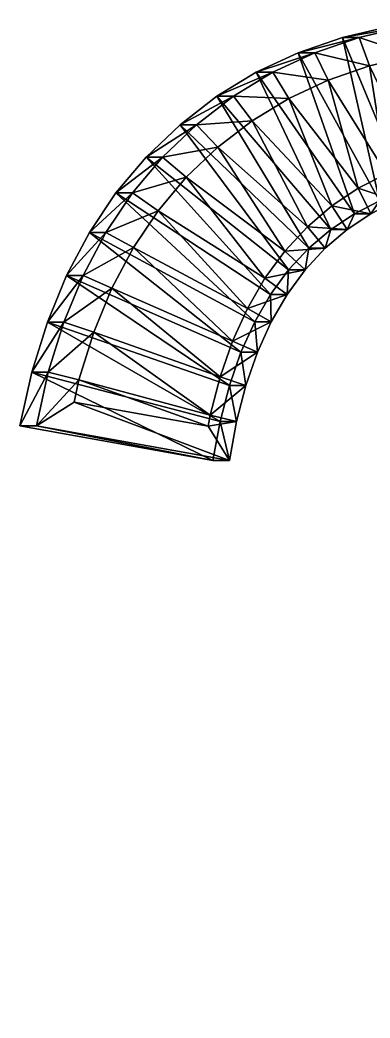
# Model space of a CAD drawing. Header units: metres. Extents: x -136 to 55, y -57 to 41.
# Drawn here: x -99.72 to -96.61, y -51.67 to -42.81 of the extents above; entities that cross this region are included whole.
import ezdxf

# ---------------------------------------------------------------- set-up
doc = ezdxf.new("R2010")
doc.units = ezdxf.units.M
doc.layers.get('0').update_dxf_attribs({"true_color": 0x57e057})

msp = doc.modelspace()

# ---------------------------------------------------------------- meshes
at = {"color": 74, "true_color": 0x58b11a}
mesh = msp.add_polyface(dxfattribs=at)
corners = [(-95.9987, -42.8116, 0.063), (-96.4375, -42.8697, 0.1052), (-95.8522, -42.8116, 1.5844), (-96.291, -42.8697, 1.6266), (-96.8542, -42.9665, 0.1453), (-96.7077, -42.9665, 1.6668), (-97.2489, -43.1021, 0.1833), (-96.7493, -44.5318, 0.1352), (-96.5261, -44.4165, 0.1137), (-96.6028, -44.5318, 1.6567), (-96.3796, -44.4165, 1.6352), (-96.2894, -44.3268, 0.091), (-96.1429, -44.3268, 1.6124), (-96.0391, -44.2627, 0.0669), (-95.8926, -44.2627, 1.5883), (-95.8522, -42.8116, 1.5844), (-96.291, -42.8697, 1.6266), (-96.7077, -42.9665, 1.6668), (-97.1024, -43.1021, 1.7048), (-97.1024, -43.1021, 1.7048), (-96.6028, -44.5318, 1.6567), (-96.3796, -44.4165, 1.6352), (-96.1429, -44.3268, 1.6124), (-95.8926, -44.2627, 1.5883), (-95.8087, -43.0729, 1.7996), (-96.2235, -43.1278, 1.8395), (-96.615, -43.2188, 1.8772), (-96.984, -43.3455, 1.9127), (-96.7145, -44.3056, 1.8868), (-96.9488, -44.4631, 1.9093), (-96.4647, -44.1766, 1.8627), (-96.2004, -44.0765, 1.8373), (-95.9228, -44.0054, 1.8105)]
mesh.append_faces([[corners[k] for k in face] for face in [(4, 8, 6), (1, 11, 4), (0, 13, 1)]], dxfattribs={"vtx0": -1, "vtx1": -1, "color": 74})
mesh.append_faces([[corners[k] for k in face] for face in [(27, 28, 30), (26, 30, 31), (25, 31, 32), (6, 8, 7), (4, 11, 8), (1, 13, 11)]], dxfattribs={"vtx0": -1, "vtx2": -1, "color": 74})
mesh.append_faces([[corners[k] for k in face] for face in [(0, 1, 2), (1, 4, 3), (4, 6, 5), (7, 8, 9), (8, 11, 10), (11, 13, 12), (2, 3, 15), (3, 5, 16), (5, 18, 17), (9, 10, 20), (10, 12, 21), (12, 14, 22), (15, 16, 24), (16, 17, 25), (17, 19, 26), (20, 21, 28), (21, 22, 30), (22, 23, 31)]], dxfattribs={"vtx1": -1, "color": 74})
mesh.append_faces([[corners[k] for k in face] for face in [(26, 27, 30), (25, 26, 31), (24, 25, 32)]], dxfattribs={"vtx1": -1, "vtx2": -1, "color": 74})
mesh.append_faces([[corners[k] for k in face] for face in [(1, 3, 2), (4, 5, 3), (8, 10, 9), (11, 12, 10), (13, 14, 12), (3, 16, 15), (5, 17, 16), (18, 19, 17), (10, 21, 20), (12, 22, 21), (14, 23, 22), (16, 25, 24), (17, 26, 25), (19, 27, 26), (20, 28, 29), (21, 30, 28), (22, 31, 30), (23, 32, 31)]], dxfattribs={"vtx2": -1, "color": 74})
mesh = msp.add_polyface(dxfattribs=at)
corners = [(-97.2489, -43.1021, 0.1833), (-97.1024, -43.1021, 1.7048), (-96.7077, -42.9665, 1.6668), (-97.6215, -43.2765, 0.2192), (-97.475, -43.2765, 1.7406), (-97.972, -43.4895, 0.253), (-97.8255, -43.4895, 1.7744), (-98.3004, -43.7413, 0.2846), (-98.1539, -43.7413, 1.806), (-98.6015, -44.0284, 0.3136), (-98.455, -44.0284, 1.835), (-98.8701, -44.3472, 0.3394), (-98.7236, -44.3472, 1.8609), (-99.1061, -44.6977, 0.3622), (-97.1024, -43.1021, 1.7048), (-97.475, -43.2765, 1.7406), (-97.8255, -43.4895, 1.7744), (-98.1539, -43.7413, 1.806), (-98.455, -44.0284, 1.835), (-98.7236, -44.3472, 1.8609), (-98.9596, -44.6977, 1.8836), (-96.984, -43.3455, 1.9127), (-97.3311, -43.508, 1.9462), (-97.6575, -43.7064, 1.9776), (-97.9636, -43.9411, 2.0071), (-98.2442, -44.2086, 2.0341), (-98.4945, -44.5057, 2.0582), (-98.9596, -44.6977, 1.8836), (-97.368, -44.8632, 1.9497), (-97.1675, -44.6489, 1.9304), (-96.9488, -44.4631, 1.9093), (-96.7145, -44.3056, 1.8868), (-97.3348, -45.0314, 0.1916), (-97.1551, -44.8393, 0.1743), (-96.959, -44.6727, 0.1554), (-96.7493, -44.5318, 0.1352)]
mesh.append_faces([[corners[k] for k in face] for face in [(7, 32, 9), (5, 33, 7), (3, 34, 5), (0, 35, 3)]], dxfattribs={"vtx0": -1, "vtx1": -1, "color": 74})
mesh.append_faces([[corners[k] for k in face] for face in [(24, 28, 29), (23, 29, 30), (22, 30, 31), (5, 34, 33), (3, 35, 34)]], dxfattribs={"vtx0": -1, "vtx2": -1, "color": 74})
mesh.append_faces([[corners[k] for k in face] for face in [(0, 3, 1), (3, 5, 4), (5, 7, 6), (7, 9, 8), (9, 11, 10), (11, 13, 12), (1, 4, 14), (4, 6, 15), (6, 8, 16), (8, 10, 17), (10, 12, 18), (12, 20, 19), (14, 15, 21), (15, 16, 22), (16, 17, 23), (17, 18, 24), (18, 19, 25), (19, 27, 26)]], dxfattribs={"vtx1": -1, "color": 74})
mesh.append_faces([[corners[k] for k in face] for face in [(24, 25, 28), (23, 24, 29), (22, 23, 30), (21, 22, 31)]], dxfattribs={"vtx1": -1, "vtx2": -1, "color": 74})
mesh.append_faces([[corners[k] for k in face] for face in [(0, 1, 2), (3, 4, 1), (5, 6, 4), (7, 8, 6), (9, 10, 8), (11, 12, 10), (4, 15, 14), (6, 16, 15), (8, 17, 16), (10, 18, 17), (12, 19, 18), (15, 22, 21), (16, 23, 22), (17, 24, 23), (18, 25, 24), (19, 26, 25)]], dxfattribs={"vtx2": -1, "color": 74})
mesh = msp.add_polyface(dxfattribs=at)
corners = [(-98.0074, -46.7225, 0.2564), (-97.9436, -46.3766, 0.2502), (-97.8609, -46.7225, 1.7778), (-97.7971, -46.3766, 1.7717), (-97.8604, -46.0563, 0.2422), (-97.7139, -46.0563, 1.7637), (-97.758, -45.7617, 0.2324), (-97.6115, -45.7617, 1.7538), (-97.6363, -45.4926, 0.2206), (-97.4898, -45.4926, 1.7421), (-97.4952, -45.2492, 0.2071), (-97.3487, -45.2492, 1.7285), (-97.3348, -45.0314, 0.1916), (-97.1883, -45.0314, 1.713), (-97.1551, -44.8393, 0.1743), (-97.8609, -46.7225, 1.7778), (-97.7971, -46.3766, 1.7717), (-97.7139, -46.0563, 1.7637), (-97.6115, -45.7617, 1.7538), (-97.4898, -45.4926, 1.7421), (-97.3487, -45.2492, 1.7285), (-97.1883, -45.0314, 1.713), (-98.0492, -46.4192, 2.0153), (-98.0309, -46.3196, 2.0135), (-97.9427, -45.98, 2.005), (-97.8329, -45.6641, 1.9945), (-97.7008, -45.3722, 1.9818), (-97.546, -45.1049, 1.9668), (-97.368, -44.8632, 1.9497), (-98.906, -45.1921, 2.0978), (-98.715, -44.8332, 2.0794), (-98.4945, -44.5057, 2.0582), (-98.2442, -44.2086, 2.0341), (-99.3095, -45.0799, 0.3818), (-99.1061, -44.6977, 0.3622), (-98.8701, -44.3472, 0.3394), (-98.6015, -44.0284, 0.3136), (-98.3004, -43.7413, 0.2846)]
mesh.append_faces([[corners[k] for k in face] for face in [(29, 24, 25), (30, 25, 26), (31, 26, 27), (32, 27, 28), (33, 6, 4), (34, 8, 6), (35, 10, 8), (36, 12, 10), (37, 14, 12)]], dxfattribs={"vtx0": -1, "vtx2": -1, "color": 74})
mesh.append_faces([[corners[k] for k in face] for face in [(0, 1, 2), (1, 4, 3), (4, 6, 5), (6, 8, 7), (8, 10, 9), (10, 12, 11), (12, 14, 13), (2, 3, 15), (3, 5, 16), (5, 7, 17), (7, 9, 18), (9, 11, 19), (11, 13, 20), (15, 16, 22), (16, 17, 23), (17, 18, 24), (18, 19, 25), (19, 20, 26), (20, 21, 27)]], dxfattribs={"vtx1": -1, "color": 74})
mesh.append_faces([[corners[k] for k in face] for face in [(31, 30, 26), (32, 31, 27)]], dxfattribs={"vtx1": -1, "vtx2": -1, "color": 74})
mesh.append_faces([[corners[k] for k in face] for face in [(1, 3, 2), (4, 5, 3), (6, 7, 5), (8, 9, 7), (10, 11, 9), (12, 13, 11), (3, 16, 15), (5, 17, 16), (7, 18, 17), (9, 19, 18), (11, 20, 19), (13, 21, 20), (16, 23, 22), (17, 24, 23), (18, 25, 24), (19, 26, 25), (20, 27, 26), (21, 28, 27)]], dxfattribs={"vtx2": -1, "color": 74})
mesh = msp.add_polyface(dxfattribs=at)
corners = [(-99.1061, -44.6977, 0.3622), (-98.9596, -44.6977, 1.8836), (-98.7236, -44.3472, 1.8609), (-99.3095, -45.0799, 0.3818), (-99.163, -45.0799, 1.9032), (-99.4804, -45.4938, 0.3982), (-99.3339, -45.4938, 1.9196), (-99.6187, -45.9395, 0.4115), (-99.4722, -45.9395, 1.933), (-99.7244, -46.4168, 0.4217), (-99.5779, -46.4168, 1.9431), (-98.0074, -46.7225, 0.2564), (-97.8609, -46.7225, 1.7778), (-98.9596, -44.6977, 1.8836), (-98.7236, -44.3472, 1.8609), (-99.163, -45.0799, 1.9032), (-99.3339, -45.4938, 1.9196), (-99.4722, -45.9395, 1.933), (-99.5779, -46.4168, 1.9431), (-97.8609, -46.7225, 1.7778), (-98.715, -44.8332, 2.0794), (-98.4945, -44.5057, 2.0582), (-98.906, -45.1921, 2.0978), (-99.0675, -45.5832, 2.1133), (-99.199, -46.007, 2.126), (-99.2432, -46.2066, 2.1303), (-98.0492, -46.4192, 2.0153), (-98.0309, -46.3196, 2.0135), (-97.9427, -45.98, 2.005), (-97.8329, -45.6641, 1.9945), (-97.9436, -46.3766, 0.2502), (-97.8604, -46.0563, 0.2422), (-97.758, -45.7617, 0.2324), (-98.8701, -44.3472, 0.3394), (-97.6363, -45.4926, 0.2206), (-98.6015, -44.0284, 0.3136), (-97.4952, -45.2492, 0.2071)]
mesh.append_faces([[corners[k] for k in face] for face in [(7, 11, 9)]], dxfattribs={"vtx0": -1, "color": 74})
mesh.append_faces([[corners[k] for k in face] for face in [(5, 30, 7), (3, 31, 5), (0, 32, 3), (33, 34, 0), (35, 36, 33)]], dxfattribs={"vtx0": -1, "vtx1": -1, "color": 74})
mesh.append_faces([[corners[k] for k in face] for face in [(24, 26, 27), (23, 27, 28), (7, 30, 11), (5, 31, 30)]], dxfattribs={"vtx0": -1, "vtx2": -1, "color": 74})
mesh.append_faces([[corners[k] for k in face] for face in [(0, 3, 1), (3, 5, 4), (5, 7, 6), (7, 9, 8), (9, 11, 10), (1, 4, 13), (4, 6, 15), (6, 8, 16), (8, 10, 17), (10, 12, 18), (13, 15, 20), (15, 16, 22), (16, 17, 23), (17, 18, 24), (18, 19, 25)]], dxfattribs={"vtx1": -1, "color": 74})
mesh.append_faces([[corners[k] for k in face] for face in [(23, 24, 27), (22, 23, 28), (20, 22, 29)]], dxfattribs={"vtx1": -1, "vtx2": -1, "color": 74})
mesh.append_faces([[corners[k] for k in face] for face in [(0, 1, 2), (3, 4, 1), (5, 6, 4), (7, 8, 6), (9, 10, 8), (11, 12, 10), (1, 13, 14), (4, 15, 13), (6, 16, 15), (8, 17, 16), (10, 18, 17), (12, 19, 18), (13, 20, 21), (15, 22, 20), (16, 23, 22), (17, 24, 23), (18, 25, 24), (19, 26, 25), (24, 25, 26)]], dxfattribs={"vtx2": -1, "color": 74})
mesh = msp.add_polyface(dxfattribs=at)
corners = [(-97.1551, -44.8393, 0.1743), (-97.0086, -44.8393, 1.6957), (-97.1883, -45.0314, 1.713), (-96.959, -44.6727, 0.1554), (-96.8125, -44.6727, 1.6769), (-96.7493, -44.5318, 0.1352), (-96.6028, -44.5318, 1.6567), (-94.3503, -48.3085, -0.0958), (-94.2038, -48.3085, 1.4257), (-93.9505, -48.1568, 1.4013), (-94.6126, -48.4369, -0.0705), (-94.4661, -48.4369, 1.4509), (-94.8837, -48.5419, -0.0444), (-94.7372, -48.5419, 1.477), (-95.1637, -48.6236, -0.0174), (-95.0172, -48.6236, 1.504), (-95.4526, -48.682, 0.0104), (-95.3061, -48.682, 1.5318), (-95.7504, -48.717, 0.039), (-95.6039, -48.717, 1.5605), (-96.2846, -48.7146, 0.0905), (-96.1381, -48.7146, 1.6119), (-96.0934, -48.7189, 1.6076), (-96.3321, -48.7095, 0.0951), (-96.1856, -48.7095, 1.6165), (-97.1883, -45.0314, 1.713), (-97.0086, -44.8393, 1.6957), (-96.8125, -44.6727, 1.6769), (-96.6028, -44.5318, 1.6567), (-94.2038, -48.3085, 1.4257), (-94.4661, -48.4369, 1.4509), (-94.7372, -48.5419, 1.477), (-95.0172, -48.6236, 1.504), (-95.3061, -48.682, 1.5318), (-95.6039, -48.717, 1.5605), (-96.1381, -48.7146, 1.6119), (-96.0934, -48.7189, 1.6076), (-96.1856, -48.7095, 1.6165), (-97.368, -44.8632, 1.9497), (-97.1675, -44.6489, 1.9304), (-96.9488, -44.4631, 1.9093), (-94.0588, -48.5393, 1.6311), (-94.3409, -48.6774, 1.6582), (-94.6329, -48.7905, 1.6863)]
mesh.append_faces([[corners[k] for k in face] for face in [(0, 3, 1), (3, 5, 4), (7, 10, 8), (10, 12, 11), (12, 14, 13), (14, 16, 15), (16, 18, 17), (20, 23, 21), (2, 1, 25), (1, 4, 26), (4, 6, 27), (8, 11, 29), (11, 13, 30), (13, 15, 31), (15, 17, 32), (17, 19, 33), (21, 24, 35), (25, 26, 38), (26, 27, 39), (27, 28, 40), (29, 30, 41), (30, 31, 42), (31, 32, 43)]], dxfattribs={"vtx1": -1, "color": 74})
mesh.append_faces([[corners[k] for k in face] for face in [(0, 1, 2), (3, 4, 1), (5, 6, 4), (7, 8, 9), (10, 11, 8), (12, 13, 11), (14, 15, 13), (16, 17, 15), (18, 19, 17), (20, 21, 22), (23, 24, 21), (1, 26, 25), (4, 27, 26), (6, 28, 27), (11, 30, 29), (13, 31, 30), (15, 32, 31), (17, 33, 32), (19, 34, 33), (21, 35, 36), (24, 37, 35), (26, 39, 38), (27, 40, 39), (30, 42, 41), (31, 43, 42)]], dxfattribs={"vtx2": -1, "color": 74})
mesh = msp.add_polyface(dxfattribs=at)
corners = [(-96.5216, -50.2162, 0.1133), (-96.3205, -50.1655, 0.0939), (-96.3751, -50.2162, 1.6347), (-96.174, -50.1655, 1.6154), (-96.1291, -50.1226, 0.0755), (-94.3778, -50.1665, -0.0931), (-94.0987, -50.2764, -0.12), (-94.2313, -50.1665, 1.4283), (-97.378, -54.836, 0.1958), (-97.2315, -54.836, 1.7172), (-97.0395, -55.0353, 1.6987), (-97.5534, -54.6036, 0.2127), (-97.4069, -54.6036, 1.7341), (-97.7122, -54.3381, 0.228), (-97.5657, -54.3381, 1.7494), (-97.8544, -54.0396, 0.2416), (-97.7079, -54.0396, 1.7631), (-97.9799, -53.708, 0.2537), (-97.8335, -53.708, 1.7752), (-98.0889, -53.3433, 0.2642), (-97.9424, -53.3433, 1.7857), (-98.1812, -52.9456, 0.2731), (-98.0347, -52.9456, 1.7945), (-96.3751, -50.2162, 1.6347), (-96.174, -50.1655, 1.6154), (-95.9826, -50.1226, 1.5969), (-97.2315, -54.836, 1.7172), (-97.0395, -55.0353, 1.6987), (-97.4069, -54.6036, 1.7341), (-97.5657, -54.3381, 1.7494), (-97.7079, -54.0396, 1.7631), (-97.8335, -53.708, 1.7752), (-97.9424, -53.3433, 1.7857), (-98.0347, -52.9456, 1.7945), (-97.4089, -55.0069, 1.9536), (-97.6023, -54.7507, 1.9723), (-97.7747, -54.4624, 1.9889), (-97.9269, -54.1429, 2.0035), (-98.0596, -53.7924, 2.0163), (-98.1736, -53.4108, 2.0273), (-98.2144, -53.2352, 2.0312), (-98.9685, -54.8148, 2.1038), (-98.7445, -55.169, 2.0823), (-98.8423, -55.6741, 0.3368)]
mesh.append_faces([[corners[k] for k in face] for face in [(11, 43, 13)]], dxfattribs={"vtx0": -1, "vtx1": -1, "color": 74})
mesh.append_faces([[corners[k] for k in face] for face in [(0, 1, 2), (1, 4, 3), (5, 6, 7), (8, 11, 9), (11, 13, 12), (13, 15, 14), (15, 17, 16), (17, 19, 18), (19, 21, 20), (2, 3, 23), (3, 25, 24), (9, 12, 26), (12, 14, 28), (14, 16, 29), (16, 18, 30), (18, 20, 31), (20, 22, 32), (26, 28, 34), (28, 29, 35), (29, 30, 36), (30, 31, 37), (31, 32, 38), (32, 33, 39)]], dxfattribs={"vtx1": -1, "color": 74})
mesh.append_faces([[corners[k] for k in face] for face in [(36, 37, 41), (35, 36, 42)]], dxfattribs={"vtx1": -1, "vtx2": -1, "color": 74})
mesh.append_faces([[corners[k] for k in face] for face in [(1, 3, 2), (8, 9, 10), (11, 12, 9), (13, 14, 12), (15, 16, 14), (17, 18, 16), (19, 20, 18), (21, 22, 20), (3, 24, 23), (9, 26, 27), (12, 28, 26), (14, 29, 28), (16, 30, 29), (18, 31, 30), (20, 32, 31), (22, 33, 32), (28, 35, 34), (29, 36, 35), (30, 37, 36), (31, 38, 37), (32, 39, 38), (33, 40, 39)]], dxfattribs={"vtx2": -1, "color": 74})

doc.saveas('drawing.dxf')
